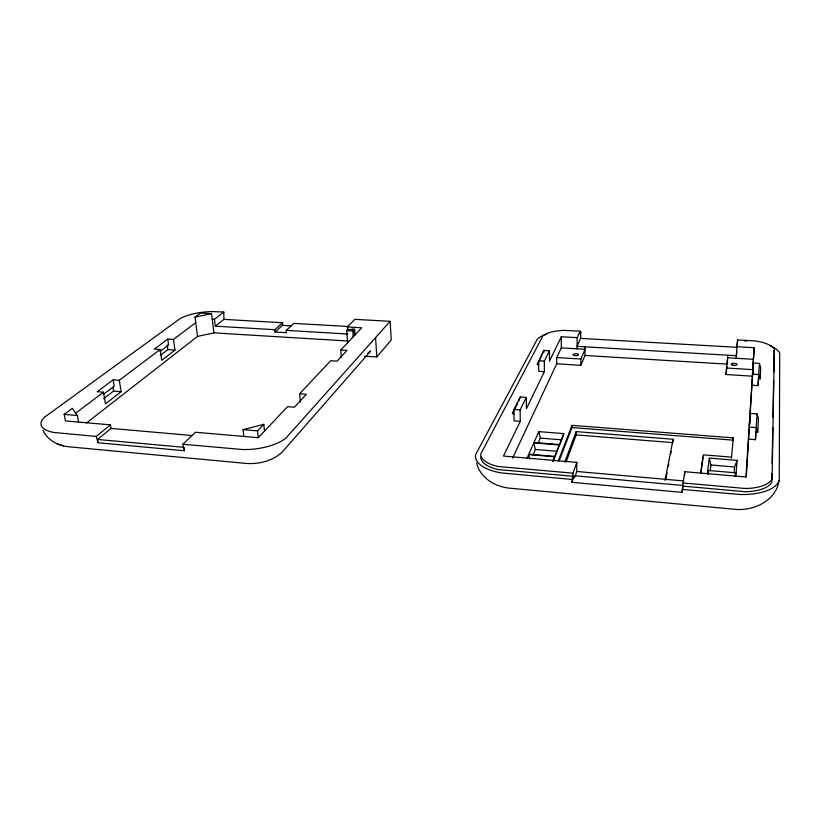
<?xml version="1.0" encoding="UTF-8"?>
<svg xmlns="http://www.w3.org/2000/svg" width="821" height="821" viewBox="0 0 821 821"><rect width="100%" height="100%" fill="white"/><g stroke="black" fill="none" stroke-linecap="round" stroke-linejoin="round"><path stroke-width="1.23" d="M512.643 458.077L556.7 363.785L556.7 357.535L561.277 347.878L561.297 336.743L577.163 337.647L580.047 331.222L564.396 330.36A25.307 8.939 -0.1 0 0 542.989 335.707L480.706 454.085A31.29 13.947 -0.6 0 0 498.378 466.544L573.017 473.183L576.835 462.387L503.458 456.055L520.268 421.389L520.124 409.925L526.323 397.415L520.257 396.984L513.915 409.453L512.437 413.651L513.987 413.763M571.98 427.556L571.991 425.35L733.256 437.87L733.102 440.148L571.98 427.556L559.152 460.889M571.929 482.317L574.238 475.739L683.185 485.488L682.056 492.354L571.929 482.317L573.017 473.183M574.218 477.771L574.238 475.739M566.1 461.956L576.168 434.914L576.188 431.6L673.107 439.256L673.004 441.513M577.071 348.822L577.163 337.647M574.946 476.703L576.763 471.48L576.835 462.387M580.047 331.222L580.026 333.685L580.837 331.869L580.601 338.396L577.091 346.339L736.324 355.719L736.796 350.916M556.7 363.785L580.858 365.314L580.919 359.034L585.024 349.294L561.277 347.878M580.858 365.314L584.952 355.472L585.045 346.811M771.956 473.491L771.802 482.389A34.215 15.076 5.1 0 1 745.345 491.717L682.723 486.104L682.056 492.354M772.14 463.321L772.777 427.72M772.961 417.55L773.628 380.687M773.782 371.79L774.152 351.45A27.175 9.483 3.2 0 0 773.474 350.567M756.049 432.144L757.783 432.277L758.399 418.474L757.044 413.917L750.302 413.435L749.429 425.206L753.35 363.046L759.466 363.416L760.687 367.603L760.184 378.84L758.614 378.738M757.044 413.917L755.474 439.656L748.588 439.112L750.302 413.435M759.466 363.416L758.091 385.654L751.862 385.244M682.723 486.104L684.735 471.695L746.279 477.011L748.588 439.112M755.474 439.656L755.843 432.051M758.091 385.654L758.46 378.091M684.56 475.185L684.735 471.695M223.784 312.093L214.435 319.318L215.276 326.173L223.917 319.379L223.784 312.093L213.737 311.611A29.792 9.534 -6.3 0 0 180.097 318.599L44.632 417.15A37.314 13.783 -9.7 0 0 54.289 432.513L96.18 436.423L110.466 424.847L111.061 428.408L97.535 439.451L98.11 442.776L184.427 450.729L183.955 447.332L97.535 439.451M282.64 322.745L274.789 329.693L275.025 332.012L282.486 325.373L282.64 322.745L223.917 319.379M746.012 476.898L754.15 347.704L736.93 346.719L736.16 358.274M754.15 347.704L752.549 373.914L753.35 363.046M752.19 376.162L726.041 374.509L726.452 368.024L727.632 357.771L753.298 359.3M727.796 355.216L727.232 364.134L584.952 355.472M682.877 482.953L745.581 488.526A34.256 15.014 5 0 0 772.068 479.238L774.357 348.853A27.206 9.431 3.2 0 0 754.561 340.869L737.597 339.935L737.145 347.314L580.601 338.396M735.821 476.467L737.084 460.386L709.344 458.087L707.322 474.004M734.087 472.814L734.559 466.964L737.084 460.386M731.49 458.282L733.256 437.87M736.93 346.719L737.597 339.935M726.041 374.509L726.965 366.443M710.196 470.772L710.904 464.973L709.344 458.087M700.652 473.45L703.228 454.824L731.542 457.143M700.867 473.348L703.094 457.153M476.591 462.88C480.008 477.884 495.268 486.894 509.8 488.187L733.389 509.174C753.196 511.719 777.518 500.625 779.262 478.571L779.704 353.215A34.698 12.13 3.2 0 0 769.954 345.754M665.862 479.043L667.083 472.773M668.304 466.492L668.797 463.978M670.757 453.941L671.239 451.427M665.031 480.48L673.107 439.256M553.169 461.115L554.668 456.815L528.652 454.588L527.113 458.077M554.986 456.753L559.347 444.982L533.835 442.878L528.837 454.167L554.832 456.384L559.347 444.982M559.809 444.541L563.832 433.621L538.812 431.62L534.009 442.468L559.512 444.572L563.832 433.621M518.8 401.089L520.257 396.984M538.679 364.709L537.273 364.616L543.892 350.413L549.444 350.752L549.465 361.168L561.297 336.743M734.805 476.324L736.098 472.855L707.784 470.423L708.564 474.056M564.807 462.018L576.188 431.6M558.239 460.95L571.991 425.35M552.81 461.515L554.668 456.815M533.024 454.885L535.374 449.477L533.835 442.878M538.289 442.765L540.321 438.096L538.812 431.62M549.444 350.752L544.323 361.086L544.364 371.687L526.435 408.663L526.323 397.415M512.437 413.651L517.64 403.378M537.273 364.616L543.892 350.413L543.902 352.373M364.575 356.283L376.829 356.909L391.248 339.976L390.129 321.309L354.826 319.348L347.427 326.953L347.694 330.483M390.129 321.309L285.995 438.024A37.838 15.599 -6.7 0 1 242.595 449.528L182.785 444.253L184.427 450.729M182.785 444.253L195.552 432.246L258.307 437.706L287.514 406.652L294.421 407.185L306.356 394.306L299.603 393.803L300.394 402.136M299.603 393.803L330.689 360.747L337.062 361.168L347.016 350.413L340.777 350.023L341.351 357.402M340.777 350.023L361.702 327.774L347.427 326.953M258.307 437.706L257.537 430.881L263.798 424.313L264.547 431.076M353.204 336.805L352.773 331.007L354.046 329.673L347.981 329.324L346.698 330.647L347.652 343.26M275.025 332.012L286.447 332.69L286.221 330.37L293.918 323.392L348.463 326.512M86.492 422.969L197.522 336.415L213.912 332.864L348.268 341.054M119.302 380.277L121.149 391.699L105.437 403.84L103.487 392.202L97.227 391.709L113.165 379.815L119.302 380.277L160.167 349.479L161.727 360.316L174.955 350.085L173.477 339.442L195.737 322.663M103.662 398.667L113.565 391.104L121.149 391.699M160.269 355.452L167.895 349.623L174.955 350.085M103.292 394.429L114.201 386.168L113.165 379.815M160.003 351.501L168.592 344.994L167.761 339.073L173.477 339.442M75.501 413.291L103.487 392.202M167.761 339.073L154.338 349.089L160.167 349.479M110.466 424.847L65.382 420.916L64.182 414.389L72.33 408.335L77.359 415.518L78.529 422.066M197.522 336.415L195.008 317.122L200.478 313.058L211.531 313.684L213.912 332.864M367.798 353.143L370.692 351.008L282.732 451.54C273.095 460.992 259.015 464.399 245.859 463.403L68.184 446.727C57.891 445.577 47.31 440.118 43.041 430.255M243.837 436.454L243.037 429.65L263.798 424.313M195.008 317.122L211.531 313.684M744.483 340.941L746.771 341.064M212.218 319.184L214.435 319.318M352.281 328.995L354.672 329.139L355.113 335.225M282.486 325.373L291.26 325.875M346.698 330.647L352.773 331.007M215.276 326.173L274.789 329.693M286.221 330.37L347.95 334.024M556.7 357.535L580.919 359.034M726.452 368.024L752.662 369.645M544.323 361.086L538.658 360.727L538.72 371.318L544.364 371.687M752.672 374.171L758.932 374.571L760.184 378.84M520.124 409.925L513.915 409.453L514.09 420.906L520.268 421.389M749.47 427.105L756.398 427.618L757.783 432.277M576.168 434.914L672.953 442.642M540.321 438.096L561.667 439.84M535.374 449.477L557.141 451.304M710.904 464.973L734.559 466.964M64.182 414.389L77.359 415.518M243.037 429.65L257.537 430.881M111.061 428.408L192.237 435.541M576.763 471.48L683.01 480.88M572.996 476.262L498.439 469.581A31.26 13.998 -0.6 0 1 480.788 457.071M571.878 479.443L501.816 472.968A40.055 17.908 -0.5 0 1 475.718 454.434L537.293 339.217A32.327 11.504 0 0 1 546.263 334.291M682.169 489.419L739.762 494.478A43.626 19.191 5 0 0 778.934 480.665M56.598 443.617L63.515 445.895M98.11 442.776L96.18 436.423M528.652 454.588L529.699 459.083M112.949 387.317L113.565 391.104M167.227 344.902L167.895 349.623M354.046 329.673L354.467 335.461M375.566 337.667L376.829 356.909M732.599 365.119A2.884 1.037 3.2 0 0 737.001 364.483A2.884 1.037 3.2 0 0 732.763 363.334A2.884 1.037 3.2 0 0 732.599 365.119M574.177 355.442A2.709 0.985 0.2 0 0 578.559 354.846A2.709 0.985 0.2 0 0 574.905 353.759A2.709 0.985 0.2 0 0 574.177 355.442"/></g></svg>
